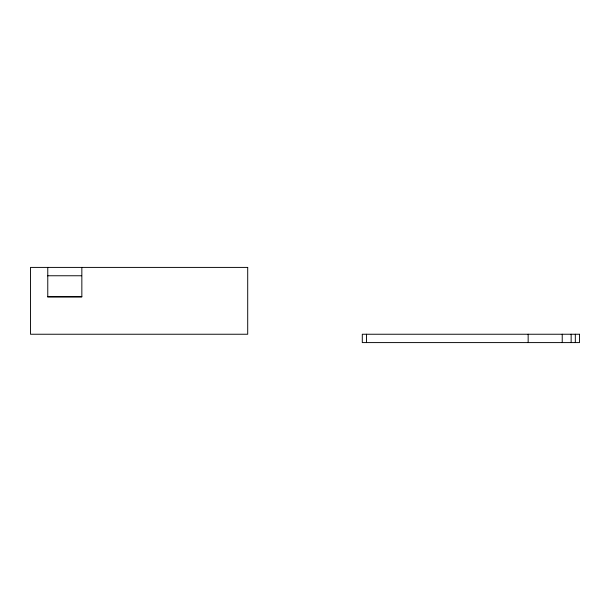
<?xml version="1.0" encoding="UTF-8"?>
<svg xmlns="http://www.w3.org/2000/svg" width="610" height="610" viewBox="0 0 610 610"><rect width="100%" height="100%" fill="white"/><g stroke="black" fill="none" stroke-linecap="round" stroke-linejoin="round"><path stroke-width="0.91" d="M47.405 275.758L81.618 275.758M47.405 296.78L81.847 296.78L81.847 267.409M81.847 296.841L47.771 296.841L47.771 267.409M575.321 334.242L575.321 342.591M571.143 334.242L571.143 342.591M562.229 334.242L562.229 342.591M528.153 334.242L528.153 342.591M366.465 334.242L366.465 342.591M247.706 267.409L30.5 267.409L30.5 334.242L247.706 334.242L247.706 267.409M579.5 334.242L362.294 334.242L362.294 342.591L579.5 342.591L579.5 334.242"/></g></svg>
